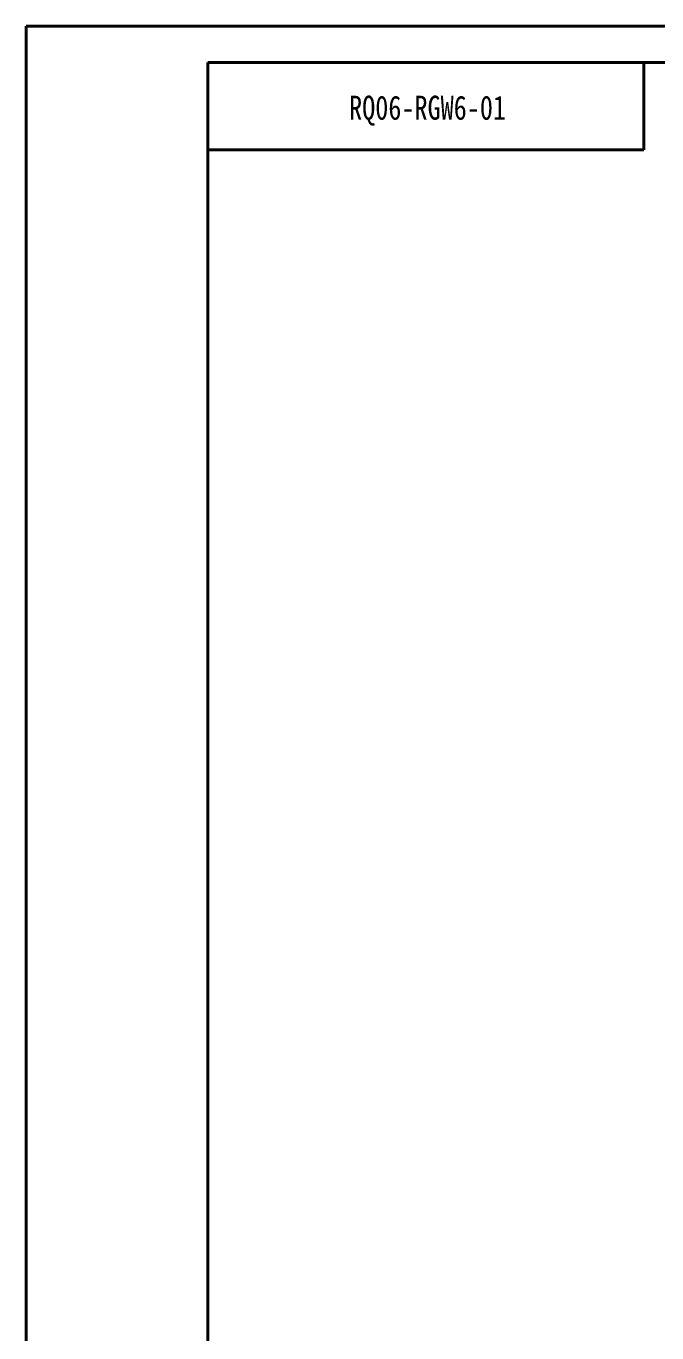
# Model space of a CAD drawing. Header units: millimetres. Extents: x 2404 to 4548, y 1024 to 2541.
# Drawn here: x 2404 to 2847, y 1623 to 2541 of the extents above; entities that cross this region are included whole.
import ezdxf

# ---------------------------------------------------------------- set-up
doc = ezdxf.new("R2010")
doc.units = ezdxf.units.MM
for name, color, linetype, lineweight in [('AM_BOR', 7, 'Continuous', 50), ('文字', 7, 'Continuous', 13), ('粗实线', 7, 'Continuous', 40)]:
    doc.layers.add(name, color=color, linetype=linetype, lineweight=lineweight)
doc.styles.add('STYLE1', font='txt.shx', dxfattribs={"width": 0.8, "height": 3, "bigfont": 'hzdx.shx'})

# ---------------------------------------------------------------- blocks, each defined once
blk = doc.blocks.new('rA3')
at = {"layer": '粗实线'}
for p, q in [((333.38, 421.26), (333.38, 124.26)), ((753.38, 421.26), (333.38, 421.26)), ((748.38, 416.26), (358.38, 416.26)), ((358.38, 416.26), (358.38, 129.26)), ((418.38, 404.26), (418.38, 416.26)), ((358.38, 404.26), (418.38, 404.26))]:
    blk.add_line(p, q, dxfattribs=at)

msp = doc.modelspace()

# ---------------------------------------------------------------- block references
at = {"layer": 'AM_BOR', "xscale": 5.104687500000001, "yscale": 5.104687500000001, "zscale": 5.104687500000001}
msp.add_blockref('rA3', (702.104, 390.154), dxfattribs=at)

# ---------------------------------------------------------------- texts
at = {"layer": '文字', "insert": (2685.926, 2481.142), "char_height": 16.875, "width": 253.125, "attachment_point": 5, "style": 'STYLE1'}
msp.add_mtext('{\\fSimSun|b0|i0|c134|p2;RQ06-RGW6-01}', dxfattribs=at)

doc.saveas('drawing.dxf')
